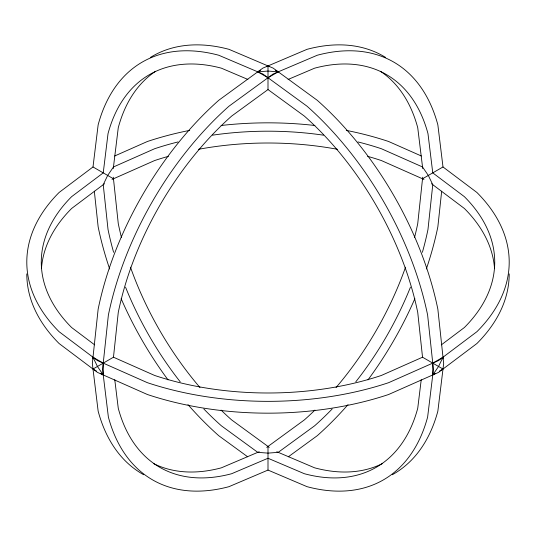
<?xml version="1.0" encoding="UTF-8"?>
<svg xmlns="http://www.w3.org/2000/svg" width="536" height="536" viewBox="0 0 536 536"><rect width="100%" height="100%" fill="white"/><g stroke="black" fill="none" stroke-linecap="round" stroke-linejoin="round"><path stroke-width="0.8" d="M96.413 371.006L93.003 369.036L113.471 357.217L118.262 312.448A226.728 130.905 -60 0 1 231.626 116.098L268 89.566L268 65.928L266.633 66.719M422.696 177.208L417.738 223.552A226.728 130.905 -60 0 1 414.509 237.636M441.671 191.205L437.858 226.815A241.2 139.26 -60 0 1 426.334 269.005M93.003 166.964L98.142 124.868A241.2 139.26 60 0 1 218.742 55.242L262.881 74.015L307.028 106.208A241.2 139.26 60 0 1 427.627 315.094L433.436 369.425L427.627 417.042A241.2 139.26 60 0 1 307.028 486.668L268 470.072L228.973 486.668A241.2 139.26 -60 0 1 108.373 417.042L102.564 369.425L108.373 315.094A241.2 139.26 -60 0 1 228.973 106.208L273.119 74.015L317.258 55.242A241.2 139.26 -60 0 1 437.858 124.868L442.997 166.964L476.886 192.464A241.2 139.253 0 0 1 476.886 331.717L438.555 360.56L388.6 382.691A241.2 139.253 0 0 1 147.4 382.691L97.445 360.56L59.114 331.717A241.2 139.253 0 0 1 59.114 192.464L93.003 166.964L113.471 178.783M113.277 168.545L118.262 127.729A226.728 130.905 60 0 1 155.621 71.261M421.236 379.662L417.738 408.271A226.728 130.905 60 0 1 304.374 473.724L268 458.253L231.626 473.724A226.728 130.905 -60 0 1 118.262 408.271L114.764 379.662M442.997 357.217L438.555 366.47L432.766 374.939L432.766 363.127L442.997 357.217L442.997 358.792M104.507 183.734L71.65 208.457A226.728 130.898 0 0 0 41.486 268.235M441.322 344.869L464.35 327.543A226.728 130.898 0 0 0 464.35 196.645L432.766 172.873L427.976 133.631A226.728 130.905 -60 0 0 314.612 68.179L288.087 79.462M266.72 447.372L304.374 419.902A226.728 130.905 -60 0 0 314.96 410.067M288.328 456.799L317.258 435.701A241.2 139.26 -60 0 0 348.038 404.62M275.504 70.263L278.231 71.837L268 77.747L257.769 71.837L260.496 70.263M422.529 178.783L442.997 166.964M432.766 374.939L435.493 373.364M439.587 371.006L442.997 369.036L422.529 357.217L417.738 312.448A226.728 130.905 60 0 0 304.374 116.098L268 89.566M114.657 155.996L147.4 141.491A241.2 139.253 0 0 1 189.704 130.375M112.024 179.426L154.636 160.545A226.728 130.898 0 0 1 168.451 156.304M422.529 357.217L381.364 375.455A226.728 130.898 0 0 1 154.636 375.455L113.471 357.217M259.23 451.721L221.388 467.821A226.728 130.905 -60 0 1 153.805 463.694M257.769 71.837L268 71.06L278.231 71.837M247.913 79.462L221.388 68.179A226.728 130.905 60 0 0 108.024 133.631L103.234 172.873L71.65 196.645A226.728 130.898 0 0 0 71.65 327.543L94.678 344.869M276.77 451.721L314.612 467.821A226.728 130.905 60 0 0 382.195 463.694M421.343 155.996L388.6 141.491A241.2 139.253 0 0 0 346.296 130.375M423.976 179.426L381.364 160.545A226.728 130.898 0 0 0 367.549 156.304M268 65.928L269.367 66.719M93.003 358.792L93.003 357.217L103.234 363.127L103.234 374.939L100.507 373.364M269.28 447.372L231.626 419.902A226.728 130.905 60 0 1 221.04 410.067M247.672 456.799L218.742 435.701A241.2 139.26 60 0 1 187.962 404.62M431.493 183.734L464.35 208.457A226.728 130.898 0 0 1 494.514 268.235M103.234 374.939L97.445 366.47L93.003 357.217M422.723 168.545L417.738 127.729A226.728 130.905 -60 0 0 380.379 71.261M113.304 177.208L118.262 223.552A226.728 130.905 60 0 0 121.491 237.636M94.329 191.205L98.142 226.815A241.2 139.26 60 0 0 109.666 269.005M268 446.434L268 470.072M509.2 273.909A241.2 139.253 0 0 1 476.886 343.536L438.555 372.379L388.6 394.509A241.2 139.253 0 0 1 147.4 394.509L97.445 372.379L59.114 343.536A241.2 139.253 0 0 1 26.8 273.909M198.494 149.31A226.728 130.898 0 0 1 337.506 149.31M221.087 125.498A241.2 139.253 0 0 1 314.913 125.498M177.999 141.946A226.728 130.898 0 0 0 154.636 148.727L113.471 166.964L107.682 175.44L103.234 184.692L108.024 229.462A226.728 130.905 60 0 0 113.605 252.289M212.524 135.173A226.728 130.898 0 0 1 323.476 135.173M358.001 141.946A226.728 130.898 0 0 1 381.364 148.727L422.529 166.964L428.318 175.44L432.766 184.692L427.976 229.462A226.728 130.905 -60 0 1 422.395 252.289M150.449 57.399A241.2 139.26 60 0 1 228.973 49.332L273.119 68.106L317.258 100.299A241.2 139.26 60 0 1 437.858 309.185L443.674 363.515L437.858 411.132A241.2 139.26 60 0 1 392.318 474.722M199.962 387.535A226.728 130.905 60 0 1 130.462 267.156M168.043 379.883A241.2 139.26 60 0 1 121.129 298.626M203.834 408.968A226.728 130.905 60 0 0 221.388 425.812L257.769 452.344L268 453.121L278.231 452.344L314.612 425.812A226.728 130.905 -60 0 0 332.166 408.968M180.203 381.82A226.728 130.905 60 0 1 125.531 287.129M414.871 298.626A241.2 139.26 -60 0 1 367.957 379.883M410.469 287.129A226.728 130.905 -60 0 1 355.797 381.82M385.552 57.399A241.2 139.26 -60 0 0 307.028 49.332L262.881 68.106L218.742 100.299A241.2 139.26 -60 0 0 98.142 309.185L92.326 363.515L98.142 411.132A241.2 139.26 -60 0 0 143.681 474.722M405.538 267.156A226.728 130.905 -60 0 1 336.039 387.535"/></g></svg>
